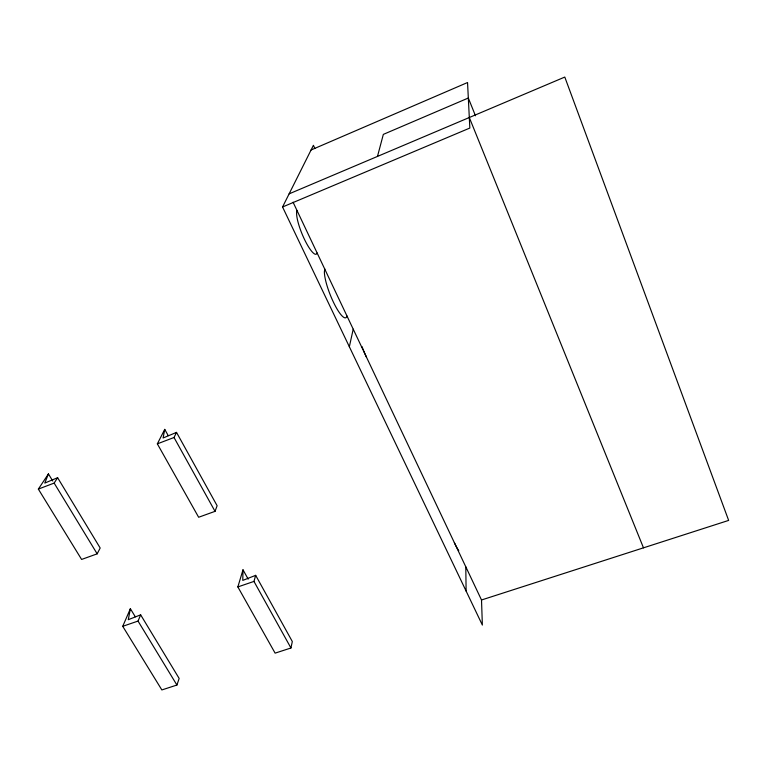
<?xml version="1.0" encoding="UTF-8"?>
<svg xmlns="http://www.w3.org/2000/svg" width="767" height="767" viewBox="0 0 767 767"><rect width="100%" height="100%" fill="white"/><g stroke="black" fill="none" stroke-linecap="round" stroke-linejoin="round"><path stroke-width="1.15" d="M242.995 569.814L242.775 580.398L255.67 575.346L292.313 641.528L290.952 647.99L275.113 653.139L237.856 586.928L242.995 569.814L248.172 579.114M346.952 315.946L346.933 316.119A26.998 5.963 68.3 0 1 334.585 304.509A26.998 5.963 68.3 0 1 324.383 271.892L324.767 268.91M130.38 608.71L128.281 619.698L140.649 614.837L179.152 678.44L176.918 685.046L161.856 689.936L122.73 626.313L130.38 608.71L135.299 616.793M164.742 429.376L163.093 437.986L176.525 432.387L217.119 505.721L215.038 511.34L198.643 517.255L157.34 443.844L164.742 429.376L168.232 435.637M349.349 346.751L353.213 329.168M377.479 156.42L383.337 134.388L468.321 98.023L475.473 115.779M290.952 647.99L253.963 581.415L255.67 575.346M48.436 473.91L44.774 483.076L57.621 477.707L100.18 548.012L97.169 553.841L81.609 559.45L38.35 489.097L48.436 473.91L52.76 481.024M122.73 626.313L138.031 621.069L140.649 614.837M157.34 443.844L174.023 437.506L176.525 432.387M293.071 202.2L481.513 599.986L482.366 625.067L282.553 206.985L313.415 145.308L314.911 148.558M38.35 489.097L54.15 483.085L57.621 477.707M311.066 149.987L467.544 82.529L469.835 128.051L282.553 206.985M289.121 193.859L564.79 77.064L728.65 520.409L481.513 599.986M237.856 586.928L253.963 581.415M54.15 483.085L97.169 553.841M138.031 621.069L176.918 685.046M174.023 437.506L215.038 511.34M469.308 117.514L643.484 547.83M465.79 566.813L466.115 591.079M458.752 550.716A30.114 5.848 71 0 1 454.361 542.672M366.511 357.23A31.792 6.73 69 0 1 363.577 350.577M363.175 349.589A31.792 6.73 69 0 1 362.005 346.607M317.145 253.024A24.084 5.359 67.6 0 1 304.24 238.863A24.084 5.359 67.6 0 1 297.021 210.541"/></g></svg>
